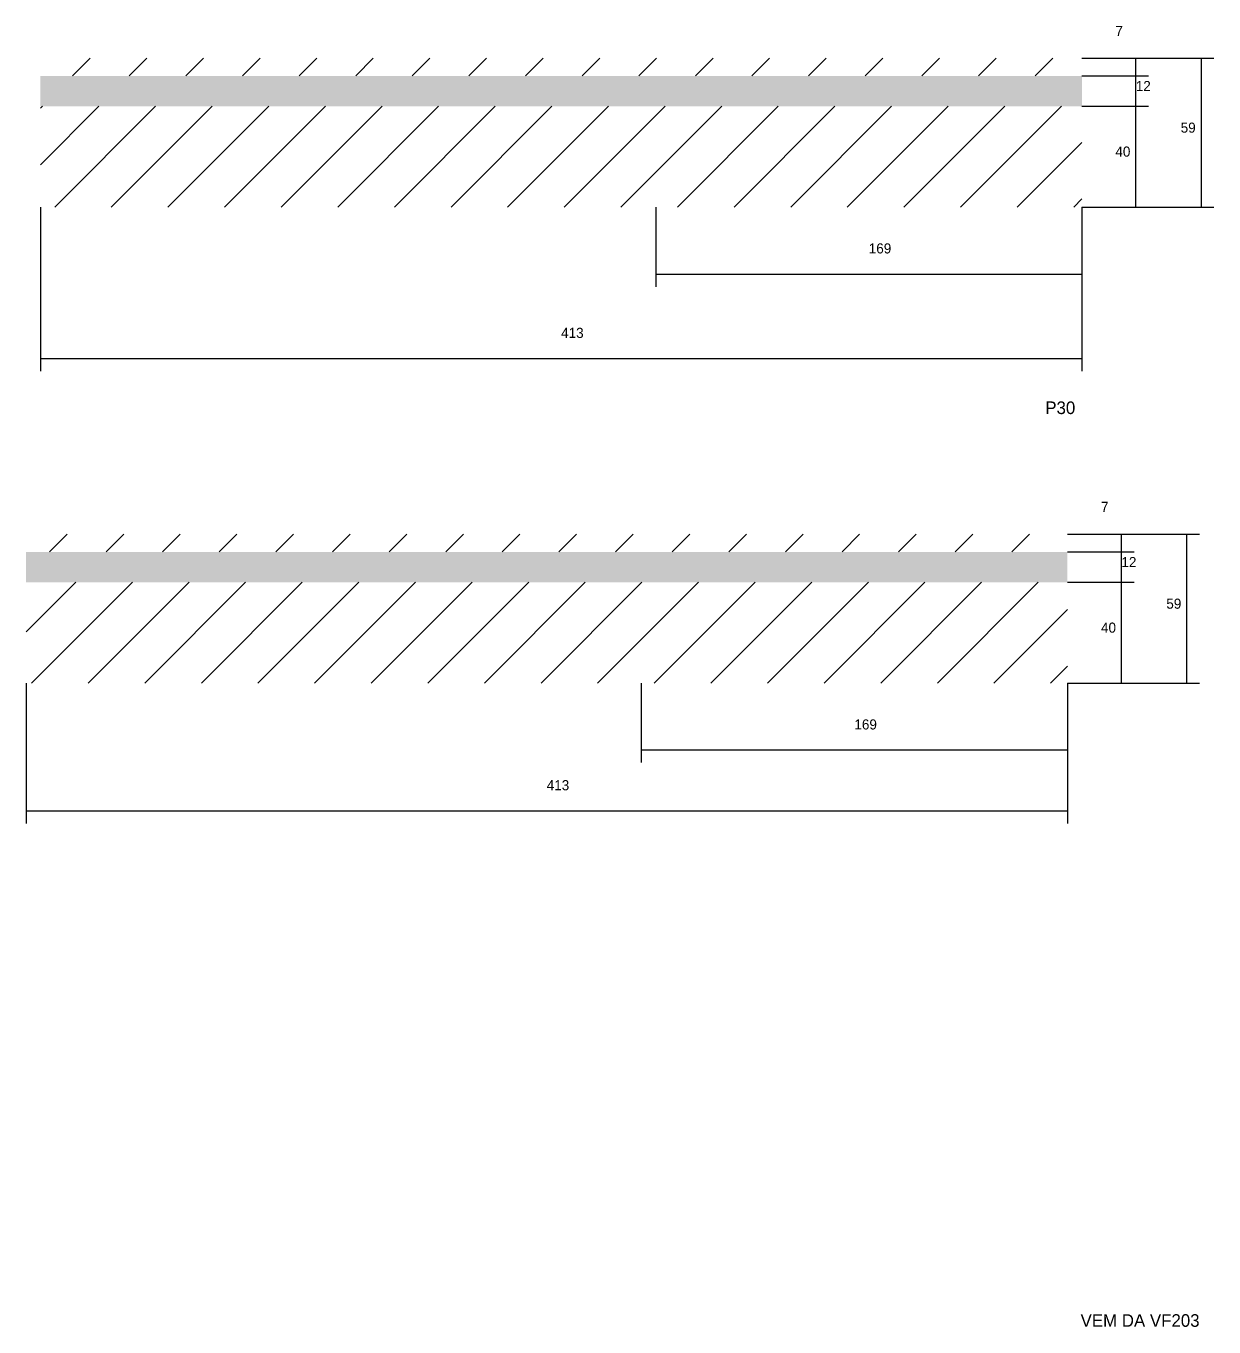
# Model space of a CAD drawing. Header units: metres. Extents: x 7135 to 9192, y 3963 to 4600.
# Drawn here: x 7135 to 7606, y 3963 to 4479 of the extents above; entities that cross this region are included whole.
import ezdxf

# ---------------------------------------------------------------- set-up
doc = ezdxf.new("R2010")
doc.units = ezdxf.units.M
for name, color, linetype in [('COTA', 2, 'Continuous'), ('NOMENCLATURA', 7, 'Continuous'), ('REAPROVEITAMENTO', 3, 'Continuous'), ('TextoSecao', 7, 'Continuous')]:
    doc.layers.add(name, color=color, linetype=linetype)

msp = doc.modelspace()

# ---------------------------------------------------------------- hatches: boundary and pattern name
at = {"layer": 'COTA'}
h = msp.add_hatch(dxfattribs=at)
h.set_pattern_fill('AR-CONC', scale=0.03)
h.paths.add_polyline_path([(7553.9, 4459.6), (7140.9, 4459.6), (7140.9, 4459.6), (7140.9, 4447.6), (7140.9, 4447.6), (7553.9, 4447.6), (7553.9, 4447.6), (7553.9, 4459.6)])
h = msp.add_hatch(dxfattribs=at)
h.set_pattern_fill('AR-CONC', scale=0.03)
h.paths.add_polyline_path([(7548.2, 4258.8), (7548.2, 4270.8), (7548.2, 4270.8), (7135.2, 4270.8), (7135.2, 4270.8), (7135.2, 4258.8), (7135.2, 4258.8), (7548.2, 4258.8)])
at = {"layer": 'REAPROVEITAMENTO'}
h = msp.add_hatch(dxfattribs=at)
h.set_pattern_fill('ANSI31', scale=5)
h.paths.add_polyline_path([(7553.9, 4459.6), (7553.9, 4466.6), (7553.9, 4466.6), (7140.9, 4466.6), (7140.9, 4466.6), (7140.9, 4459.6), (7140.9, 4459.6), (7553.9, 4459.6)])
h = msp.add_hatch(dxfattribs=at)
h.set_pattern_fill('ANSI31', scale=5)
h.paths.add_polyline_path([(7553.9, 4407.6), (7553.9, 4447.6), (7553.9, 4447.6), (7140.9, 4447.6), (7140.9, 4447.6), (7140.9, 4407.6), (7140.9, 4407.6), (7553.9, 4407.6)])
h = msp.add_hatch(dxfattribs=at)
h.set_pattern_fill('ANSI31', scale=5)
h.paths.add_polyline_path([(7548.2, 4270.8), (7548.2, 4277.8), (7548.2, 4277.8), (7135.2, 4277.8), (7135.2, 4277.8), (7135.2, 4270.8), (7135.2, 4270.8), (7548.2, 4270.8)])
h = msp.add_hatch(dxfattribs=at)
h.set_pattern_fill('ANSI31', scale=5)
h.paths.add_polyline_path([(7548.2, 4218.8), (7548.2, 4258.8), (7548.2, 4258.8), (7135.2, 4258.8), (7135.2, 4258.8), (7135.2, 4218.8), (7135.2, 4218.8), (7548.2, 4218.8)])

# ---------------------------------------------------------------- linework, layer by layer
at = {"layer": 'COTA'}
for p, q in [((7553.9, 4466.6), (7580.3, 4466.6)), ((7553.9, 4466.6), (7606.3, 4466.6)), ((7575.3, 4459.6), (7575.3, 4466.6)), ((7601.3, 4407.6), (7601.3, 4466.6)), ((7553.9, 4459.6), (7580.3, 4459.6)), ((7553.9, 4459.6), (7580.3, 4459.6)), ((7575.3, 4447.6), (7575.3, 4459.6)), ((7553.9, 4447.6), (7580.3, 4447.6)), ((7553.9, 4447.6), (7580.3, 4447.6)), ((7575.3, 4407.6), (7575.3, 4447.6)), ((7140.9, 4407.6), (7140.9, 4342.5)), ((7384.9, 4407.6), (7384.9, 4376)), ((7553.9, 4407.6), (7580.3, 4407.6)), ((7553.9, 4407.6), (7606.3, 4407.6)), ((7553.9, 4407.6), (7553.9, 4376)), ((7553.9, 4407.6), (7553.9, 4342.5)), ((7384.9, 4381), (7553.9, 4381)), ((7140.9, 4347.5), (7553.9, 4347.5)), ((7548.2, 4277.8), (7574.6, 4277.8)), ((7548.2, 4277.8), (7600.6, 4277.8)), ((7569.6, 4270.8), (7569.6, 4277.8)), ((7595.6, 4218.8), (7595.6, 4277.8)), ((7548.2, 4270.8), (7574.6, 4270.8)), ((7548.2, 4270.8), (7574.6, 4270.8)), ((7569.6, 4258.8), (7569.6, 4270.8)), ((7548.2, 4258.8), (7574.6, 4258.8)), ((7548.2, 4258.8), (7574.6, 4258.8)), ((7569.6, 4218.8), (7569.6, 4258.8)), ((7135.2, 4218.8), (7135.2, 4163.1)), ((7379.2, 4218.8), (7379.2, 4187.3)), ((7548.2, 4218.8), (7548.2, 4187.3)), ((7548.2, 4218.8), (7548.2, 4163.1)), ((7548.2, 4218.8), (7574.6, 4218.8)), ((7548.2, 4218.8), (7600.6, 4218.8)), ((7379.2, 4192.3), (7548.2, 4192.3)), ((7135.2, 4168.1), (7548.2, 4168.1))]:
    msp.add_line(p, q, dxfattribs=at)

# ---------------------------------------------------------------- texts
for s, p in [('7', (7567.2, 4475.4)), ('12', (7575.3, 4453.6)), ('59', (7593.1, 4437.1)), ('40', (7567.2, 4427.6)), ('169', (7469.4, 4389.2)), ('413', (7347.4, 4355.7)), ('7', (7561.5, 4286.7)), ('12', (7569.6, 4264.8)), ('59', (7587.4, 4248.3)), ('40', (7561.5, 4238.8)), ('169', (7463.7, 4200.4)), ('413', (7341.7, 4176.3))]:
    msp.add_text(s, height=4, dxfattribs=at).set_placement(p)
at = {"layer": 'NOMENCLATURA'}
msp.add_text('P30', height=5, dxfattribs=at).set_placement((7539.4, 4325.5))
at = {"layer": 'TextoSecao'}
msp.add_text('VEM DA VF203', height=5, dxfattribs=at).set_placement((7553.4, 3963.5))

doc.saveas('drawing.dxf')
